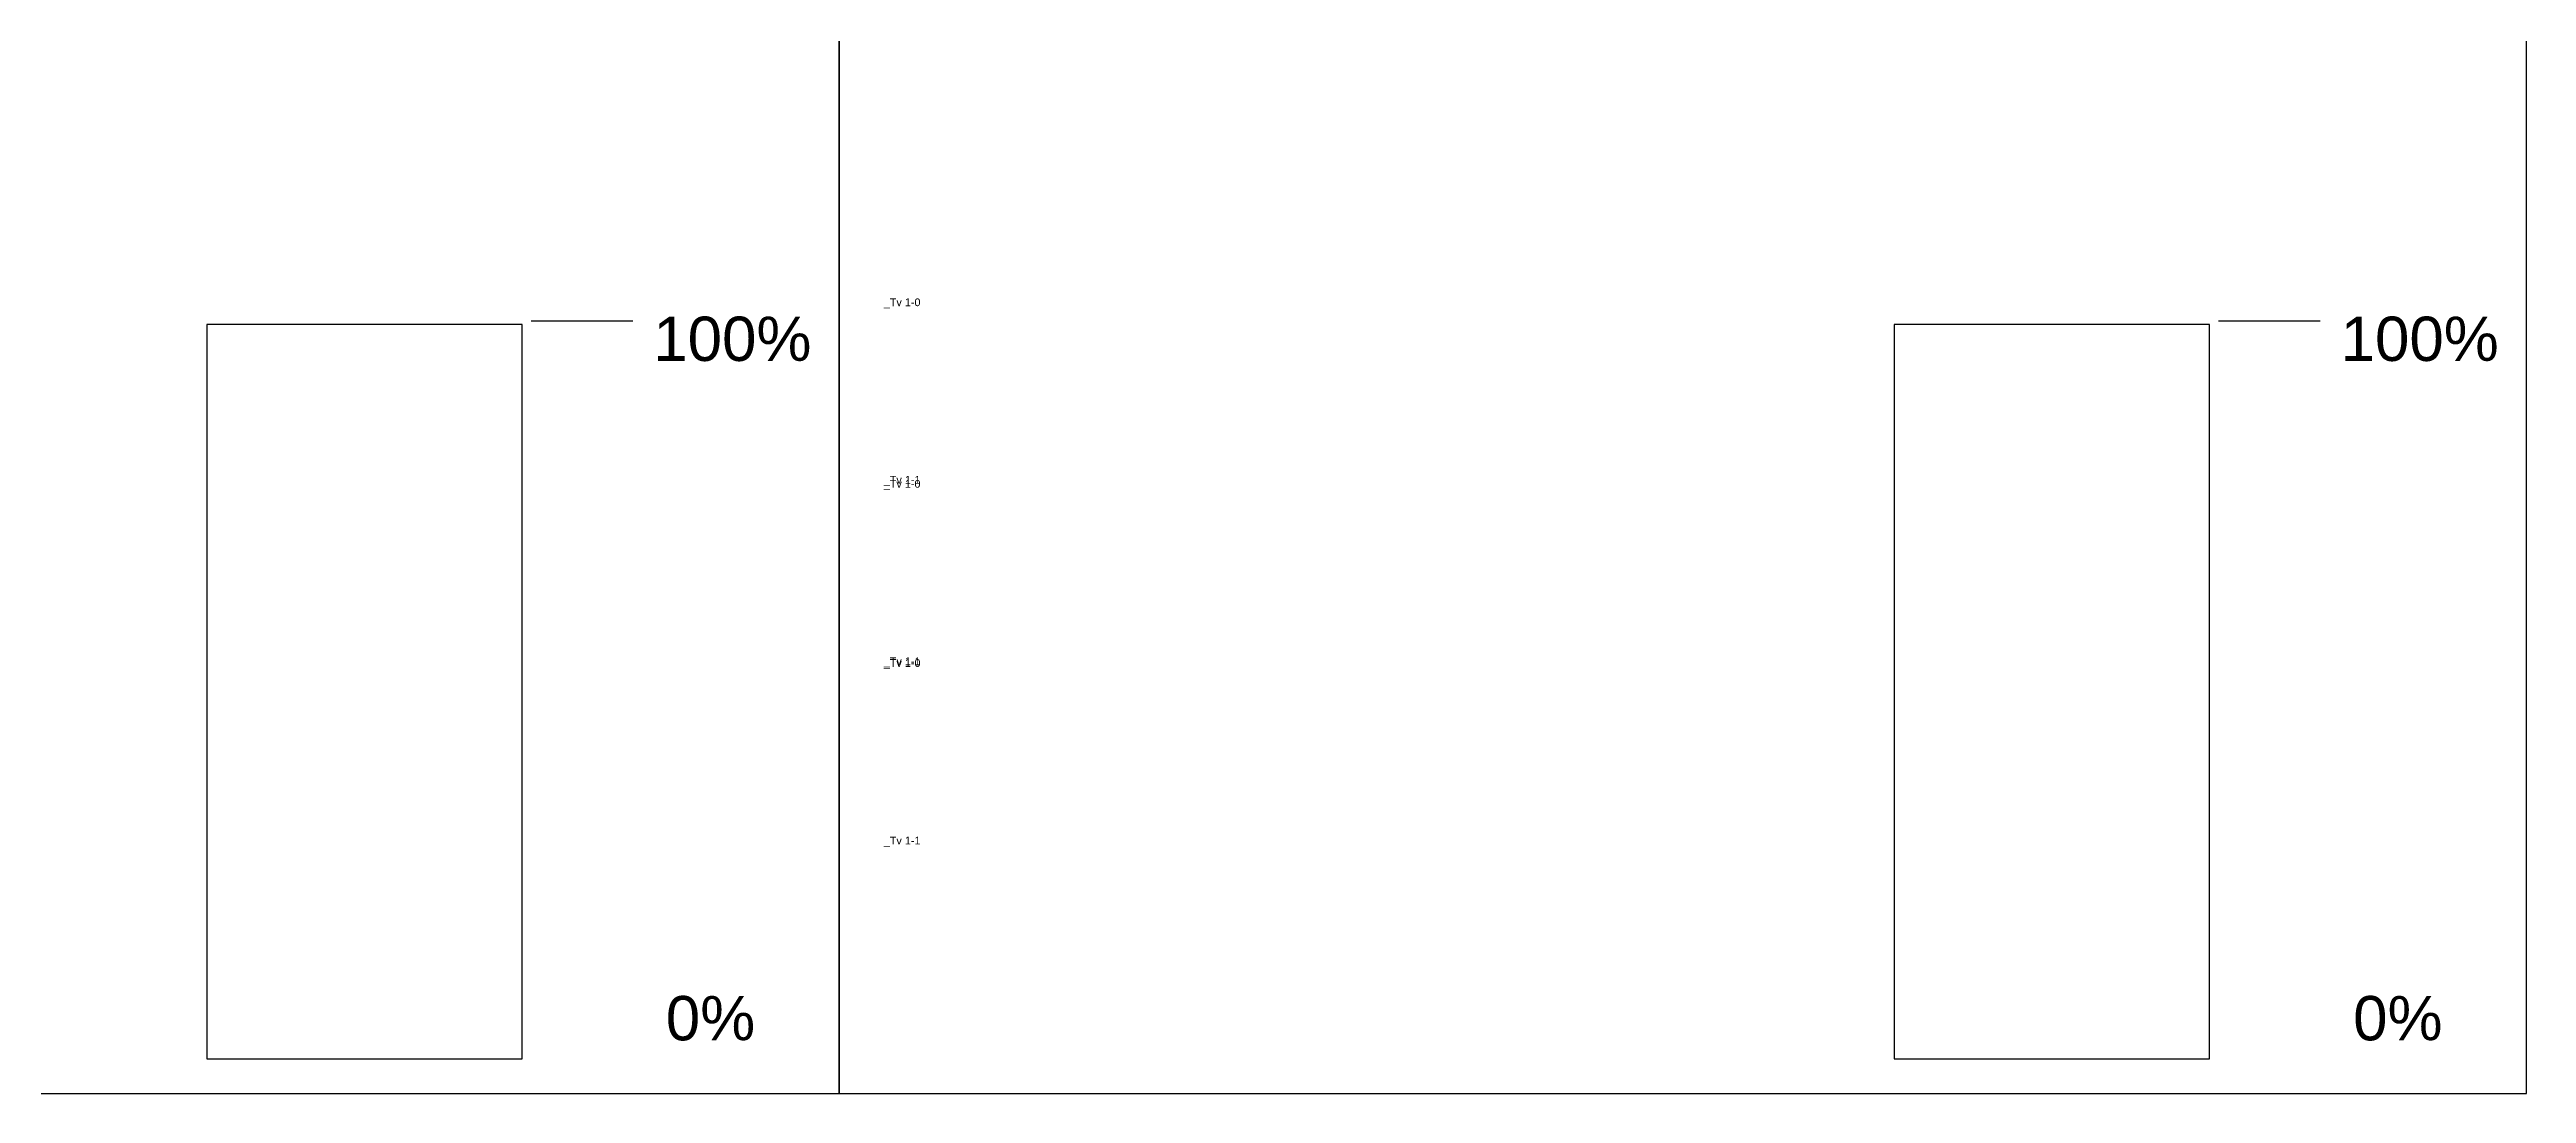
# Model space of a CAD drawing. Header units: millimetres. Extents: x 14456 to 25181, y 36625 to 39656.
# Drawn here: x 17989 to 18772, y 37358 to 37688 of the extents above; entities that cross this region are included whole.
import ezdxf

# ---------------------------------------------------------------- set-up
doc = ezdxf.new("R2010")
doc.units = ezdxf.units.MM
for name, color, linetype in [('Free values', 211, 'Continuous'), ('Graph', 230, 'Continuous'), ('graph bar 5', 191, 'Continuous'), ('Side tanks', 120, 'Continuous'), ('TEKST', 7, 'Continuous')]:
    doc.layers.add(name, color=color, linetype=linetype)
doc.styles.add('Arial', font='arial.ttf', dxfattribs={"height": 50})
doc.styles.get("Standard").update_dxf_attribs({"font": 'arial.ttf'})

msp = doc.modelspace()

# ---------------------------------------------------------------- linework, layer by layer
at = {"layer": 'Graph'}
for points in [[(18038.32, 37368.43), (18138.03, 37368.43), (18138.03, 37600.6), (18038.32, 37600.6)], [(18571.73, 37368.43), (18671.44, 37368.43), (18671.44, 37600.6), (18571.73, 37600.6)]]:
    msp.add_lwpolyline(points, close=True, dxfattribs=at)
at = {"layer": 'graph bar 5'}
for points in [[(18140.83, 37601.76), (18173.05, 37601.76)], [(18674.24, 37601.76), (18706.46, 37601.76)]]:
    msp.add_lwpolyline(points, dxfattribs=at)
at = {"layer": 'Side tanks'}
for points in [[(17704.81, 37813.2), (17704.81, 37357.52), (18238.22, 37357.52), (18238.22, 37813.2)], [(18238.22, 37813.2), (18238.22, 37357.52), (18771.63, 37357.52), (18771.63, 37813.2)]]:
    msp.add_lwpolyline(points, dxfattribs=at)

# ---------------------------------------------------------------- texts
at = {"layer": 'Free values', "linetype": 'Continuous', "style": 'Arial'}
for s, p in [('_Tv 1-0', (18252.34, 37606.41, -0.02)), ('_Tv 1-1', (18252.34, 37550.29, -0.02)), ('_Tv 1-0', (18252.34, 37549.02, -0.02)), ('_Tv 1-1', (18252.34, 37492.9, -0.02)), ('_Tv 1-0', (18252.34, 37492.37, -0.02)), ('_Tv 1-1', (18252.34, 37436.24, -0.02))]:
    msp.add_text(s, height=2.45, dxfattribs=at).set_placement(p)
at = {"layer": 'TEKST', "char_height": 14, "attachment_point": 1}
for s, insert in [('100%', (18179.46, 37603.1)), ('100%', (18712.87, 37603.1)), ('0%', (18183.43, 37388.33)), ('0%', (18716.84, 37388.33))]:
    msp.add_mtext_dynamic_manual_height_columns(s, width=150, gutter_width=12.5, heights=[0], dxfattribs=dict(at, insert=insert))

doc.saveas('drawing.dxf')
